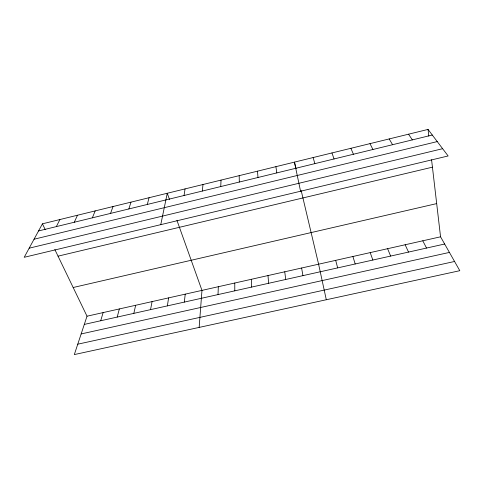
<?xml version="1.0" encoding="UTF-8"?>
<svg xmlns="http://www.w3.org/2000/svg" width="484" height="484" viewBox="0 0 484 484"><rect width="100%" height="100%" fill="white"/><g stroke="black" fill="none" stroke-linecap="round" stroke-linejoin="round"><path stroke-width="0.73" d="M218.024 294.581L218.314 286.716M220.758 186.558L221.025 180.102M199.154 327.414L201.967 290.388L176.932 220.323M202.336 191.047L202.984 184.519M184.313 302.101L185.233 294.145M184.047 195.5L185.063 188.905M167.373 305.882L168.601 297.884M150.542 309.639L152.073 301.592M160.761 224.661L167.264 193.261L169.491 199.487M133.826 313.366L135.653 305.283M147.305 204.448L149.06 197.72M117.207 317.074L119.342 308.943M100.702 320.753L103.128 312.585M128.859 208.943L130.976 202.143M54.837 249.52L87.017 316.203L74.324 354.578L459.8 270.695L440.555 236.809L431.571 159.738M110.54 213.408L113.02 206.541M92.353 217.836L95.191 210.903M74.294 222.235L77.482 215.241M56.362 226.603L59.901 219.542M42.435 223.82L24.2 257.3L448.124 155.963L428.044 129.422L42.435 223.82L45.284 229.731M38.557 230.941L432.285 135.036M34.043 239.229L437.246 141.588M29.167 248.183L442.624 148.697M58.038 256.157L432.442 167.168M73.169 287.508L436.683 203.601M87.017 316.203L440.555 236.809M84.301 324.413L444.651 244.021M81.149 333.942L449.424 252.418M77.761 344.191L454.567 261.481M408.55 134.195L412.35 139.888M389.196 138.932L392.566 144.71M422.792 240.796L426.525 248.068M369.976 143.639L372.922 149.495M405.144 244.759L408.52 252.085M350.894 148.31L353.417 154.245M387.611 248.697L390.63 256.072M370.193 252.612L372.861 260.041M331.951 152.944L334.057 158.958M352.884 256.496L355.208 263.98M313.136 157.554L314.836 163.64M335.684 260.356L337.669 267.894M296.008 168.674L294.46 162.122L300.564 191.24M301.193 190.605L318.599 264.197L326.301 299.747M301.617 268.009L302.93 275.638M275.904 166.665L276.8 172.909M284.749 271.796L285.729 279.48M428.044 129.422L428.812 136.065M267.985 275.565L268.638 283.291M257.482 171.179L257.99 177.489M251.323 279.304L251.662 287.079M239.193 175.656L239.308 182.038M234.77 283.025L234.788 290.842"/></g></svg>
